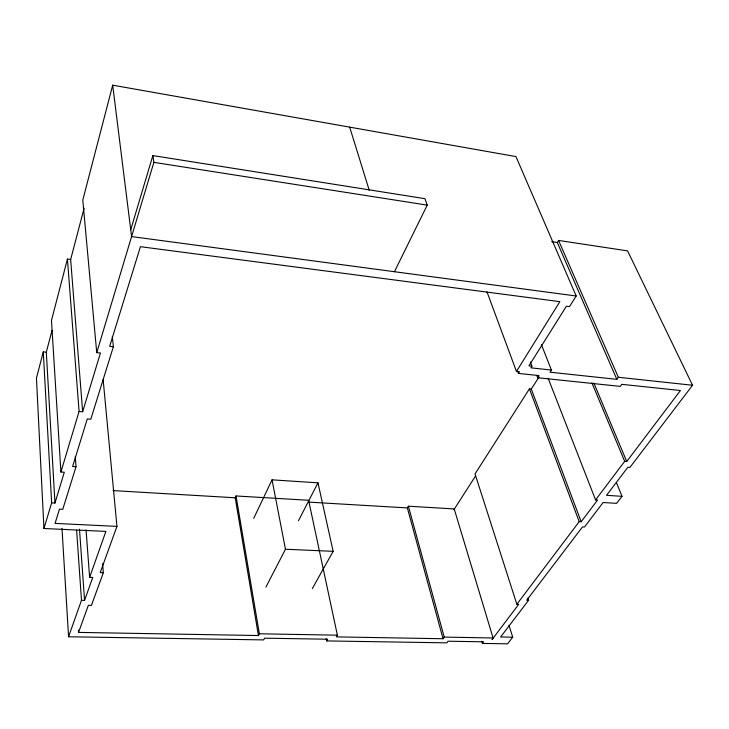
<?xml version="1.0" encoding="UTF-8"?>
<svg xmlns="http://www.w3.org/2000/svg" width="729" height="729" viewBox="0 0 729 729"><rect width="100%" height="100%" fill="white"/><g stroke="black" fill="none" stroke-linecap="round" stroke-linejoin="round"><path stroke-width="1.09" d="M52.005 330.483L46.31 352.18L43.284 351.879L36.45 378.123L43.94 528.498L105.887 531.405L89.621 577.341L92.756 577.441L84.564 600.386L81.484 600.304L68.572 636.772L263.643 639.907L264.572 638.176L327.676 639.224L326.665 640.919L446.868 642.85L448.034 641.219L483.6 641.812L482.398 643.415L507.575 643.825L512.715 637.192L509.006 625.327M60.908 472.009L79.087 411.457L82.641 411.748L70.649 259.488L67.433 259.087L51.477 320.396L60.908 472.009L64.307 472.219L54.967 503.056L51.641 502.873L43.94 528.498M616.452 482.68L622.019 496.358L606.528 495.31L627.842 467.289L629.883 467.444L692.55 385.258L627.578 250.885L558.56 240.433L618.32 377.257L616.852 379.344L550.04 372.191L551.425 370.05L530.894 367.835L531.942 366.168L528.944 365.84L566.406 306.216L569.504 306.617L576.192 296.01L515.95 156.58L112.694 85.175L82.787 200.083L96.738 352.654L100.438 353.018L82.641 411.748M70.649 259.488L84.117 208.202M130.737 229.744L152.853 155.578L424.971 198.68L427.23 205.122L394.444 271.717M96.738 352.654L153.874 162.357L152.853 155.578M75.287 456.591L76.016 466.742L62.767 509.316L59.468 509.143L55.076 523.395L116.941 526.393L103.126 379.49M112.321 336.588L113.369 346.731L90.806 419.221L87.289 418.938L72.608 466.524L76.016 466.742M538.986 377.039L531.286 389.049L529.436 388.858L475.026 473.905L516.852 604.268L518.738 604.323L492.066 639.588L493.077 637.975L454.213 508.933L408.386 506.208L444.207 637.091L443.041 638.741L336.342 636.882L337.381 635.178L308.595 500.276L236.041 495.966L259.36 633.783L258.43 635.533L78.559 632.398L88.364 605.307L91.417 605.389L103.336 572.721L102.589 563.699M116.941 526.393L100.21 572.611L103.336 572.721M258.43 635.533L235.212 497.779L236.041 495.966M253.71 518.374L272.045 479.846L317.972 482.835L333.144 551.334L312.331 588.576M298.453 520.752L317.972 482.835M265.921 587.082L285.467 549.238L272.045 479.846M616.852 379.344L557.311 242.529L558.56 240.433M443.041 638.741L407.356 507.922L408.386 506.208M548.162 378.305L595.575 499.93L624.68 461.357L626.74 461.512L680.43 390.516L621.791 384.329L620.333 386.388L537.638 377.731L539.004 375.59L518.437 373.421L519.467 371.763L516.46 371.444L559.845 301.651L140.415 246.684L109.678 346.357L113.369 346.731M453.93 509.689L475.59 475.909M516.852 604.268L579.191 521.645L581.177 521.754L597.589 500.058L595.575 499.93M527.887 598.135L528.589 600.286L500.623 636.973L512.715 637.192M622.019 496.358L616.588 503.365L603.156 502.5L584.467 527.012L582.498 526.903L526.712 600.231L528.589 600.286M259.36 633.783L337.381 635.178M444.207 637.091L493.077 637.975M285.467 549.238L333.144 551.334M113.059 490.59L235.212 497.779M308.814 502.117L407.356 507.922M618.32 377.257L692.55 385.258M576.192 296.01L131.585 236.579L112.694 85.175M551.689 241.682L557.311 242.529M153.874 162.357L427.23 205.122M593.88 383.08L626.74 461.512M591.912 382.871L624.68 461.357M541.465 344.771L551.425 370.05M536.826 375.599L537.638 377.731M530.329 361.93L531.942 366.168M531.286 389.049L581.177 521.754M529.436 388.858L579.191 521.645M517.645 371.298L518.437 373.421M486.99 291.901L516.46 371.444M349.683 127.138L369.211 190.214M481.76 641.247L482.398 643.415M326.2 638.686L326.665 640.919M67.433 259.087L79.087 411.457M86.049 529.901L89.621 577.341M79.488 529.136L84.564 600.386M76.609 530.138L81.484 600.304M78.404 630.148L78.559 632.398M61.983 528.37L68.572 636.772M46.31 352.18L54.967 503.056M43.284 351.879L51.641 502.873"/></g></svg>
